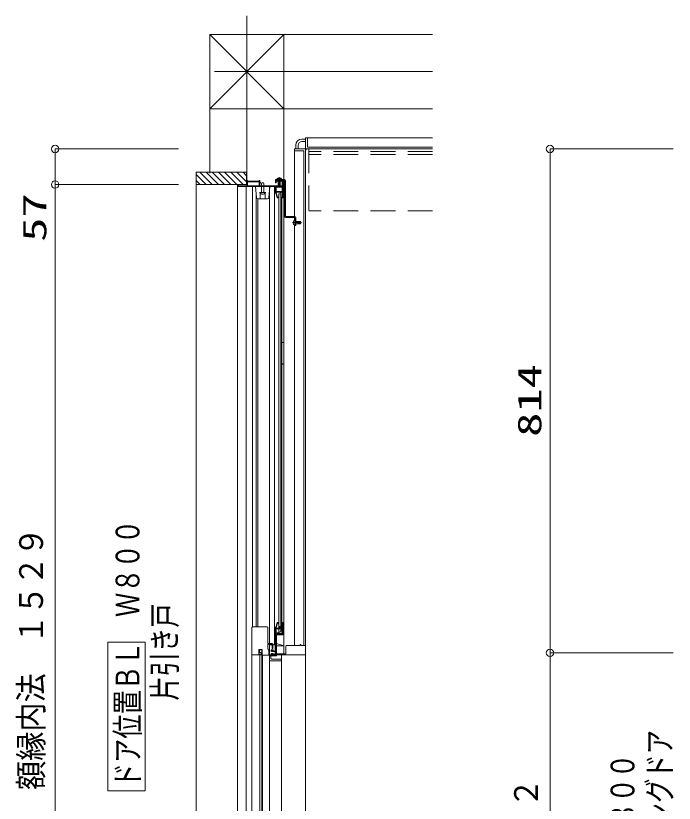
# Model space of a CAD drawing. Units: millimetres on the paper. Extents: x -305 to 305, y -152 to 152.
# Drawn here: x -218.4 to -165.1, y 13 to 76.6 of the extents above; entities that cross this region are included whole.
import ezdxf
from ezdxf.enums import TextEntityAlignment as Align

# ---------------------------------------------------------------- set-up
doc = ezdxf.new("R2010")
doc.units = ezdxf.units.MM
doc.linetypes.add('DASHED2', pattern=[3, 2, -1])
doc.linetypes.add('LONG_CHAIN', pattern=[21, 18, -1, 1, -1])
doc.layers.add('0-0_0', color=7, linetype='Continuous', lineweight=9)
doc.layers.add('0-1_VIEW0001', color=7, linetype='Continuous', lineweight=9)
doc.styles.add('ＭＳ ゴシック', font='')
doc.styles.get('ＭＳ ゴシック').set_extended_font_data('MS Gothic')

# ---------------------------------------------------------------- blocks, each defined once
blk = doc.blocks.new('_ORIGIN')
at = {"layer": '0-0_0'}
blk.add_line((0, 0), (-1, 0), dxfattribs=at)
blk.add_circle((0, 0), 0.5, dxfattribs=at)

msp = doc.modelspace()

# ---------------------------------------------------------------- linework, layer by layer
at = {"layer": '0-0_0'}
for p, q in [((-205.223, 65.841), (-215.183, 65.841)), ((-165.223, 65.841), (-175.183, 65.841)), ((-215.183, 63.566), (-215.183, 65.241)), ((-175.183, 25.741), (-175.183, 65.241)), ((-205.223, 62.966), (-215.183, 62.966)), ((-205.223, 62.966), (-215.183, 62.966)), ((-215.183, 62.966), (-215.183, 58.127)), ((-215.183, -12.859), (-215.183, 62.366)), ((-165.223, 25.141), (-175.183, 25.141)), ((-165.223, 25.141), (-175.183, 25.141)), ((-175.183, -12.859), (-175.183, 24.541))]:
    msp.add_line(p, q, dxfattribs=at)
at = {"layer": '0-1_VIEW0001', "linetype": 'LONG_CHAIN'}
for p, q in [((-199.684, 76.604), (-199.684, 62.875)), ((-184.684, 72.092), (-202.292, 72.092))]:
    msp.add_line(p, q, dxfattribs=at)
at = {"layer": '0-1_VIEW0001'}
for p, q in [((-196.684, 75.092), (-202.684, 69.092)), ((-202.684, 75.092), (-202.684, 63.89)), ((-196.684, 69.092), (-202.683, 75.092)), ((-184.684, 75.092), (-202.683, 75.092)), ((-196.684, 75.092), (-196.684, 63.37)), ((-184.684, 69.092), (-202.684, 69.092)), ((-195.234, 66.641), (-194.934, 66.641)), ((-195.234, 66.441), (-194.934, 66.441)), ((-194.934, 66.741), (-184.684, 66.741)), ((-194.934, 65.866), (-194.934, 66.741)), ((-194.784, 65.991), (-194.784, 66.741)), ((-195.834, 65.841), (-195.834, 60.39)), ((-194.959, 65.841), (-195.834, 65.841)), ((-195.084, 65.691), (-195.834, 65.691)), ((-195.734, 66.141), (-195.734, 65.841)), ((-195.534, 66.141), (-195.534, 65.841)), ((-195.084, 65.691), (-195.084, 25.74)), ((-194.934, 65.816), (-194.934, 25.519)), ((-194.934, 25.841), (-194.934, 65.691)), ((-194.909, 65.841), (-184.684, 65.841)), ((-184.684, 65.841), (-194.785, 65.841)), ((-194.784, 65.991), (-184.684, 65.991)), ((-199.712, 63.965), (-203.787, 63.965)), ((-203.787, 63.965), (-203.787, -14.46)), ((-203.787, 63.78), (-202.973, 62.965)), ((-203.478, 63.965), (-202.478, 62.965)), ((-202.983, 63.965), (-201.983, 62.965)), ((-202.488, 63.965), (-201.488, 62.965)), ((-201.988, 63.965), (-200.988, 62.965)), ((-201.487, 63.965), (-200.488, 62.965)), ((-200.988, 63.965), (-199.988, 62.965)), ((-200.492, 63.965), (-199.712, 63.184)), ((-199.992, 63.965), (-199.712, 63.684)), ((-199.712, 62.965), (-199.712, 63.965)), ((-203.787, 63.285), (-203.468, 62.965)), ((-199.684, 63.29), (-199.684, 62.865)), ((-199.639, 63.29), (-199.684, 63.29)), ((-199.639, 63.24), (-199.639, 63.29)), ((-198.679, 63.24), (-199.639, 63.24)), ((-199.639, 63.195), (-199.639, 62.865)), ((-198.679, 63.195), (-199.639, 63.195)), ((-198.679, 63.24), (-198.679, 63.29)), ((-198.649, 63.29), (-198.679, 63.29)), ((-198.679, 62.865), (-198.679, 63.195)), ((-198.634, 63.135), (-198.634, 63.275)), ((-198.584, 63.135), (-198.634, 63.135)), ((-198.634, 63.09), (-198.584, 63.09)), ((-198.634, 62.865), (-198.634, 63.09)), ((-198.584, 63.09), (-198.584, 63.135)), ((-198.474, 63.115), (-198.509, 63.045)), ((-198.509, 62.385), (-198.509, 63.045)), ((-198.309, 62.385), (-198.309, 63.045)), ((-197.364, 63.37), (-196.634, 63.37)), ((-197.359, 63.29), (-197.359, 63.115)), ((-197.359, 63.115), (-197.319, 63.115)), ((-196.799, 63.29), (-197.344, 63.29)), ((-197.319, 63.245), (-196.839, 63.245)), ((-197.319, 63.115), (-197.319, 63.245)), ((-197.244, 63.37), (-197.239, 63.426)), ((-197.187, 63.369), (-197.187, 63.289)), ((-197.172, 63.489), (-197.126, 63.398)), ((-197.152, 62.921), (-197.152, 63.335)), ((-197.152, 63.035), (-197.121, 63.035)), ((-197.077, 62.889), (-197.137, 63.088)), ((-197.126, 63.398), (-197.069, 63.367)), ((-197.069, 62.946), (-197.112, 63.091)), ((-197.096, 63.035), (-196.987, 63.035)), ((-197.069, 63.558), (-197.069, 62.824)), ((-197.012, 63.398), (-197.069, 63.367)), ((-196.967, 63.489), (-197.012, 63.398)), ((-196.987, 63.335), (-196.987, 62.921)), ((-196.983, 63.346), (-196.983, 63.336)), ((-196.962, 63.37), (-196.962, 63.29)), ((-196.894, 63.37), (-196.899, 63.426)), ((-196.839, 63.245), (-196.839, 62.865)), ((-196.784, 61.915), (-196.784, 63.29)), ((-196.684, 63.29), (-196.684, 25.05)), ((-196.634, 63.29), (-196.634, 60.39)), ((-196.554, 63.29), (-196.554, 60.39)), ((-199.712, 62.965), (-203.787, 62.965)), ((-200.434, -10.451), (-200.434, 62.965)), ((-200.384, 62.965), (-200.434, 62.965)), ((-200.434, 62.815), (-196.839, 62.815)), ((-200.384, 62.865), (-200.384, 62.965)), ((-199.684, 62.865), (-200.384, 62.865)), ((-199.729, -11.431), (-199.729, 62.815)), ((-199.639, 62.865), (-198.679, 62.865)), ((-199.234, 27.24), (-199.234, 62.79)), ((-196.839, 62.865), (-198.634, 62.865)), ((-198.509, 62.815), (-198.509, 62.315)), ((-198.309, 62.815), (-198.309, 62.315)), ((-197.834, 62.815), (-197.9, 61.931)), ((-197.844, 25.89), (-197.844, 62.79)), ((-197.444, 25.79), (-197.444, 62.815)), ((-197.359, 62.306), (-197.359, 62.815)), ((-197.344, 62.815), (-197.324, 62.815)), ((-197.314, 62.755), (-197.314, 62.405)), ((-196.899, 62.755), (-197.314, 62.755)), ((-197.314, 62.405), (-196.997, 62.405)), ((-197.314, 62.36), (-197.314, 62.306)), ((-197.015, 62.36), (-197.314, 62.36)), ((-197.298, 62.8), (-196.933, 62.8)), ((-197.152, 62.921), (-197.077, 62.87)), ((-197.077, 62.889), (-197.077, 62.87)), ((-197.062, 62.87), (-197.077, 62.87)), ((-197.069, 62.946), (-197.062, 62.87)), ((-197.069, 62.946), (-197.069, 62.87)), ((-196.987, 62.921), (-197.062, 62.87)), ((-196.983, 62.335), (-197.005, 62.356)), ((-196.986, 62.401), (-196.972, 62.387)), ((-196.954, 62.385), (-196.92, 62.404)), ((-196.877, 62.376), (-196.95, 62.336)), ((-196.913, 62.405), (-196.884, 62.405)), ((-196.869, 62.39), (-196.869, 62.389)), ((-196.839, 62.815), (-196.839, 61.94)), ((-198.927, 27.24), (-198.927, 62.058)), ((-198.793, 61.815), (-198.025, 61.815)), ((-198.787, 27.24), (-198.787, 61.815)), ((-198.659, 62.315), (-198.409, 62.315)), ((-198.609, 61.815), (-198.609, 62.315)), ((-198.409, 62.315), (-198.159, 62.315)), ((-198.209, 61.815), (-198.209, 62.315)), ((-197.245, 61.926), (-197.355, 62.276)), ((-197.312, 62.289), (-197.204, 61.946)), ((-197.15, 61.89), (-197.197, 61.89)), ((-197.19, 61.935), (-197.169, 61.935)), ((-197.158, 61.94), (-197.122, 61.976)), ((-197.098, 61.936), (-197.14, 61.895)), ((-197.111, 61.98), (-197.109, 61.98)), ((-197.104, 62.215), (-197.104, 26.798)), ((-196.945, 62.215), (-197.104, 62.215)), ((-197.094, 61.965), (-197.094, 61.947)), ((-196.969, 62.33), (-196.973, 62.33)), ((-196.961, 62.265), (-196.961, 62.265)), ((-196.944, 62.215), (-196.944, 26.86)), ((-196.919, 61.965), (-196.944, 61.965)), ((-196.944, 61.89), (-196.809, 61.89)), ((-196.839, 61.94), (-196.894, 61.94)), ((-196.864, 61.89), (-196.864, 26.89)), ((-196.554, 60.39), (-195.814, 60.39)), ((-196.554, 60.31), (-195.814, 60.31)), ((-196.002, 59.89), (-195.268, 59.89)), ((-195.814, 60.065), (-195.87, 60.061)), ((-195.865, 59.89), (-195.684, 59.89)), ((-195.834, 60.31), (-195.834, 60.064)), ((-195.814, 60.31), (-195.814, 59.665)), ((-195.814, 60.003), (-195.734, 60.003)), ((-195.814, 59.808), (-195.365, 59.808)), ((-195.734, 59.665), (-195.734, 60.31)), ((-195.389, 59.89), (-195.534, 59.848)), ((-195.332, 59.883), (-195.532, 59.823)), ((-195.389, 59.89), (-195.314, 59.898)), ((-195.389, 59.89), (-195.314, 59.89)), ((-195.365, 59.808), (-195.314, 59.883)), ((-195.332, 59.883), (-195.314, 59.883)), ((-195.314, 59.883), (-195.314, 59.898)), ((-195.814, 59.715), (-195.87, 59.72)), ((-195.834, 59.717), (-195.834, 25.74)), ((-195.814, 59.778), (-195.734, 59.778)), ((-195.814, 59.665), (-195.734, 59.665)), ((-196.684, 50.217), (-196.864, 50.217)), ((-196.864, 48.52), (-196.685, 48.468)), ((-196.684, 48.467), (-196.864, 48.467)), ((-197.245, 27.555), (-197.355, 27.205)), ((-197.312, 27.192), (-197.201, 27.545)), ((-197.201, 27.545), (-197.169, 27.545)), ((-197.15, 27.59), (-197.197, 27.59)), ((-197.158, 27.541), (-197.122, 27.505)), ((-197.098, 27.545), (-197.14, 27.586)), ((-197.111, 27.5), (-197.109, 27.5)), ((-197.094, 27.515), (-197.094, 27.534)), ((-196.944, 27.59), (-196.809, 27.59)), ((-196.919, 27.515), (-196.944, 27.515)), ((-196.839, 27.54), (-196.894, 27.54)), ((-196.839, 27.215), (-196.839, 27.54)), ((-196.784, 27.565), (-196.784, 26.63)), ((-196.684, 27.467), (-196.784, 27.467)), ((-199.284, 27.19), (-199.284, 24.955)), ((-198.034, 27.24), (-199.234, 27.24)), ((-197.984, 25.905), (-197.984, 27.19)), ((-196.864, 26.89), (-197.384, 26.69)), ((-197.359, 25.285), (-197.359, 27.175)), ((-197.314, 27.12), (-197.314, 27.175)), ((-197.015, 27.12), (-197.314, 27.12)), ((-197.314, 27.075), (-196.997, 27.075)), ((-197.314, 26.725), (-197.314, 27.075)), ((-196.899, 26.725), (-197.314, 26.725)), ((-196.945, 27.265), (-197.104, 27.265)), ((-197.084, 27.185), (-197.084, 27.196)), ((-197.036, 27.142), (-197.072, 27.163)), ((-197.062, 27.209), (-197.016, 27.183)), ((-196.994, 27.135), (-197.011, 27.135)), ((-196.983, 27.146), (-197.005, 27.125)), ((-196.998, 27.185), (-196.972, 27.211)), ((-196.986, 27.08), (-196.972, 27.094)), ((-196.953, 27.166), (-196.977, 27.143)), ((-196.969, 27.15), (-196.973, 27.15)), ((-196.961, 27.215), (-196.839, 27.215)), ((-196.954, 27.096), (-196.92, 27.077)), ((-196.877, 27.105), (-196.95, 27.145)), ((-196.839, 27.17), (-196.943, 27.17)), ((-196.913, 27.075), (-196.884, 27.075)), ((-196.869, 27.09), (-196.869, 27.092)), ((-196.839, 26.665), (-196.839, 27.17)), ((-197.384, 24.965), (-197.384, 26.69)), ((-197.359, 26.68), (-196.933, 26.68)), ((-197.359, 26.665), (-197.324, 26.665)), ((-197.344, 26.665), (-196.839, 26.665)), ((-197.299, 26.605), (-197.299, 25.05)), ((-196.809, 26.605), (-197.299, 26.605)), ((-207.91, 25.991), (-210.91, 25.991)), ((-210.91, 13.991), (-210.91, 25.991)), ((-207.91, 13.991), (-207.91, 25.991)), ((-197.984, 25.474), (-197.984, 25.825)), ((-197.911, 25.344), (-197.982, 25.467)), ((-197.634, 25.89), (-197.969, 25.89)), ((-197.969, 25.84), (-197.649, 25.84)), ((-197.844, 25.84), (-197.844, -11.309)), ((-197.384, 25.791), (-197.844, 25.791)), ((-197.634, 25.825), (-197.634, 25.505)), ((-197.619, 25.49), (-197.599, 25.49)), ((-197.584, 25.505), (-197.584, 25.84)), ((-197.299, 25.897), (-196.685, 25.718)), ((-196.684, 25.717), (-197.299, 25.717)), ((-196.534, 25.05), (-196.534, 25.69)), ((-196.484, 25.74), (-195.374, 25.74)), ((-195.374, 25.815), (-195.334, 25.815)), ((-195.374, 25.74), (-195.374, 25.815)), ((-195.334, 25.815), (-195.334, 25.74)), ((-195.334, 25.74), (-194.984, 25.74)), ((-194.934, 25.841), (-194.934, 25.519)), ((-194.934, 25.69), (-194.934, 25.005)), ((-199.284, 24.98), (-199.284, -13.019)), ((-198.434, 24.98), (-199.284, 24.98)), ((-199.239, 24.98), (-198.673, 24.98)), ((-198.444, 25.415), (-198.714, 25.415)), ((-198.714, 25.415), (-198.714, 24.98)), ((-198.689, 25.045), (-198.689, 25.118)), ((-198.688, 25.123), (-198.673, 25.162)), ((-198.659, 25.02), (-198.664, 25.02)), ((-198.66, 24.988), (-198.651, 25.002)), ((-198.589, 24.98), (-198.659, 24.98)), ((-198.649, 25.01), (-198.649, 25.01)), ((-198.638, -11.139), (-198.638, 24.98)), ((-198.488, 25.37), (-198.488, -11.189)), ((-198.488, 24.94), (-197.952, 24.94)), ((-198.444, 24.985), (-198.444, 25.415)), ((-198.434, -11.309), (-198.434, 24.98)), ((-197.931, 24.953), (-197.911, 24.987)), ((-197.909, 24.995), (-197.909, 25.336)), ((-197.844, 24.969), (-197.299, 24.969)), ((-197.844, 24.888), (-197.296, 24.888)), ((-197.76, 24.766), (-197.76, 24.888)), ((-197.734, 25.39), (-197.559, 25.39)), ((-197.734, 25.39), (-197.734, 25.235)), ((-197.684, 25.235), (-197.734, 25.235)), ((-197.734, 25.085), (-197.684, 25.085)), ((-197.734, 24.99), (-197.734, 25.085)), ((-194.949, 24.99), (-197.734, 24.99)), ((-197.684, 25.34), (-197.684, 25.235)), ((-197.609, 25.34), (-197.684, 25.34)), ((-197.684, 25.085), (-197.684, 25.03)), ((-197.684, 25.03), (-197.609, 25.03)), ((-197.609, 25.235), (-197.609, 25.34)), ((-197.359, 25.235), (-197.609, 25.235)), ((-197.609, 25.085), (-197.569, 25.085)), ((-197.609, 25.03), (-197.609, 25.085)), ((-197.569, 25.085), (-197.569, 25.04)), ((-197.569, 25.04), (-197.359, 25.04)), ((-197.559, 25.39), (-197.559, 25.285)), ((-197.559, 25.285), (-197.359, 25.285)), ((-194.934, 24.965), (-197.384, 24.965)), ((-197.359, 25.04), (-197.359, 25.235)), ((-197.299, 25.05), (-196.534, 25.05)), ((-197.299, 24.969), (-197.284, 24.925)), ((-197.28, 24.991), (-197.285, 24.991)), ((-197.28, 24.991), (-197.139, 24.991)), ((-196.894, 24.579), (-196.894, 24.965)), ((-194.934, 24.965), (-194.934, -11.485)), ((-197.844, 24.491), (-196.947, 24.491)), ((-196.959, 24.616), (-197.61, 24.616)), ((-196.894, 24.491), (-196.894, -11.485)), ((-207.91, 13.991), (-210.91, 13.991))]:
    msp.add_line(p, q, dxfattribs=at)
at = {"layer": '0-1_VIEW0001', "color": 6, "linetype": 'DASHED2'}
for p, q in [((-184.684, 65.841), (-194.684, 65.841)), ((-194.684, 60.891), (-194.684, 65.841)), ((-184.684, 65.641), (-194.684, 65.641)), ((-184.684, 60.841), (-194.684, 60.841))]:
    msp.add_line(p, q, dxfattribs=at)
msp.add_lwpolyline([(-184.684, 65.391), (-194.684, 65.391), (-194.684, 65.641)], dxfattribs=at)
at = {"layer": '0-1_VIEW0001'}
for points in [[(-198.634, 63.275), (-198.638, 63.286), (-198.649, 63.29)], [(-198.309, 63.045), (-198.344, 63.115), (-198.474, 63.115)], [(-197.364, 63.37), (-197.364, 63.29), (-196.634, 63.29)], [(-197.156, 63.345), (-197.156, 63.335), (-196.962, 63.335)], [(-197.834, 62.815), (-198.984, 62.815), (-198.918, 61.931)], [(-197.324, 62.815), (-197.317, 62.813), (-197.311, 62.808), (-197.306, 62.803), (-197.298, 62.8)], [(-197.005, 62.356), (-197.01, 62.359), (-197.015, 62.36)], [(-196.997, 62.405), (-196.991, 62.404), (-196.986, 62.401)], [(-196.972, 62.387), (-196.964, 62.383), (-196.954, 62.385)], [(-196.933, 62.8), (-196.926, 62.802), (-196.921, 62.805)], [(-196.921, 62.805), (-196.872, 62.798), (-196.899, 62.755)], [(-196.92, 62.404), (-196.917, 62.405), (-196.913, 62.405)], [(-196.884, 62.405), (-196.873, 62.401), (-196.869, 62.39)], [(-196.869, 62.389), (-196.871, 62.382), (-196.877, 62.376)], [(-197.355, 62.276), (-197.358, 62.291), (-197.359, 62.306)], [(-197.314, 62.306), (-197.313, 62.297), (-197.312, 62.289)], [(-197.197, 61.89), (-197.227, 61.9), (-197.245, 61.926)], [(-197.204, 61.946), (-197.199, 61.938), (-197.19, 61.935)], [(-197.169, 61.935), (-197.163, 61.937), (-197.158, 61.94)], [(-197.14, 61.895), (-197.145, 61.892), (-197.15, 61.89)], [(-197.122, 61.976), (-197.117, 61.979), (-197.111, 61.98)], [(-197.109, 61.98), (-197.098, 61.976), (-197.094, 61.965)], [(-197.094, 61.947), (-197.095, 61.941), (-197.098, 61.936)], [(-196.973, 62.33), (-196.979, 62.332), (-196.983, 62.335)], [(-196.95, 62.336), (-196.959, 62.332), (-196.969, 62.33)], [(-196.894, 61.94), (-196.901, 61.943), (-196.904, 61.95), (-196.908, 61.961), (-196.919, 61.965)], [(-196.809, 61.89), (-196.791, 61.898), (-196.784, 61.915)], [(-195.814, 59.973), (-195.365, 59.973), (-195.314, 59.898)], [(-197.197, 27.59), (-197.227, 27.581), (-197.245, 27.555)], [(-197.169, 27.545), (-197.163, 27.544), (-197.158, 27.541)], [(-197.14, 27.586), (-197.145, 27.589), (-197.15, 27.59)], [(-197.122, 27.505), (-197.117, 27.502), (-197.111, 27.5)], [(-197.109, 27.5), (-197.098, 27.505), (-197.094, 27.515)], [(-197.094, 27.534), (-197.095, 27.54), (-197.098, 27.545)], [(-196.894, 27.54), (-196.901, 27.538), (-196.904, 27.53), (-196.908, 27.52), (-196.919, 27.515)], [(-196.809, 27.59), (-196.791, 27.583), (-196.784, 27.565)], [(-199.234, 27.24), (-199.269, 27.226), (-199.284, 27.19)], [(-197.984, 27.19), (-197.999, 27.226), (-198.034, 27.24)], [(-197.355, 27.205), (-197.358, 27.19), (-197.359, 27.175)], [(-197.314, 27.175), (-197.313, 27.184), (-197.312, 27.192)], [(-197.084, 27.196), (-197.077, 27.209), (-197.062, 27.209)], [(-197.072, 27.163), (-197.081, 27.172), (-197.084, 27.185)], [(-197.011, 27.135), (-197.024, 27.137), (-197.036, 27.142)], [(-197.016, 27.183), (-197.007, 27.181), (-196.998, 27.185)], [(-197.005, 27.125), (-197.01, 27.122), (-197.015, 27.12)], [(-196.997, 27.075), (-196.991, 27.077), (-196.986, 27.08)], [(-196.977, 27.143), (-196.985, 27.137), (-196.994, 27.135)], [(-196.973, 27.15), (-196.979, 27.149), (-196.983, 27.146)], [(-196.972, 27.211), (-196.967, 27.214), (-196.961, 27.215)], [(-196.972, 27.094), (-196.964, 27.098), (-196.954, 27.096)], [(-196.95, 27.145), (-196.959, 27.149), (-196.969, 27.15)], [(-196.943, 27.17), (-196.949, 27.169), (-196.953, 27.166)], [(-196.921, 26.675), (-196.872, 26.683), (-196.899, 26.725)], [(-196.92, 27.077), (-196.917, 27.076), (-196.913, 27.075)], [(-196.884, 27.075), (-196.873, 27.08), (-196.869, 27.09)], [(-196.869, 27.092), (-196.871, 27.099), (-196.877, 27.105)], [(-196.933, 26.68), (-196.926, 26.679), (-196.921, 26.675)], [(-196.784, 26.63), (-196.791, 26.613), (-196.809, 26.605)], [(-197.969, 25.89), (-197.98, 25.895), (-197.984, 25.905)], [(-197.984, 25.825), (-197.98, 25.836), (-197.969, 25.84)], [(-197.982, 25.467), (-197.984, 25.471), (-197.984, 25.474)], [(-197.649, 25.84), (-197.638, 25.836), (-197.634, 25.825)], [(-197.584, 25.84), (-197.599, 25.876), (-197.634, 25.89)], [(-197.634, 25.505), (-197.63, 25.495), (-197.619, 25.49)], [(-197.599, 25.49), (-197.588, 25.495), (-197.584, 25.505)], [(-196.534, 25.69), (-196.519, 25.726), (-196.484, 25.74)], [(-194.984, 25.74), (-194.949, 25.726), (-194.934, 25.69)], [(-198.689, 25.118), (-198.689, 25.12), (-198.688, 25.123)], [(-198.664, 25.02), (-198.682, 25.028), (-198.689, 25.045)], [(-198.673, 25.162), (-198.67, 25.171), (-198.669, 25.18)], [(-198.673, 24.98), (-198.665, 24.982), (-198.66, 24.988)], [(-198.669, 25.18), (-198.669, 25.37), (-198.488, 25.37)], [(-198.649, 25.01), (-198.652, 25.018), (-198.659, 25.02)], [(-198.651, 25.002), (-198.65, 25.006), (-198.649, 25.01)], [(-197.952, 24.94), (-197.94, 24.944), (-197.931, 24.953)], [(-197.909, 25.336), (-197.91, 25.34), (-197.911, 25.344)], [(-197.911, 24.987), (-197.91, 24.991), (-197.909, 24.995)], [(-197.296, 24.888), (-197.284, 24.909), (-197.284, 24.925)], [(-194.934, 25.005), (-194.938, 24.995), (-194.949, 24.99)], [(-197.76, 24.766), (-197.736, 24.683), (-197.665, 24.626), (-197.61, 24.616)], [(-196.947, 24.491), (-196.884, 24.491), (-196.884, 24.541)], [(-196.884, 24.541), (-196.884, 24.548), (-196.885, 24.556), (-196.89, 24.571), (-196.894, 24.578), (-196.903, 24.591), (-196.909, 24.598), (-196.924, 24.607), (-196.932, 24.611), (-196.941, 24.613)]]:
    msp.add_lwpolyline(points, dxfattribs=at)
for centre, radius, start, end in [((-195.234, 66.141), 0.5, 90, 180), ((-195.234, 66.141), 0.3, 90, 180), ((-194.959, 65.816), 0.025, 0, 90), ((-194.909, 65.866), 0.025, 180, 270), ((-194.784, 65.691), 0.15, 90, 180), ((-197.174, 63.421), 0.065, 105.88085, 175), ((-197.069, 63.05), 0.45, 74.11915, 105.88085), ((-197.181, 63.345), 0.025, 0, 90), ((-197.124, 63.088), 0.0124, 12.80904, 180), ((-196.958, 63.345), 0.025, 90, 178.93738), ((-196.964, 63.421), 0.065, 5, 74.11915), ((-196.634, 63.29), 0.08, 0, 90), ((-198.793, 61.94), 0.125, 184.28915, 270), ((-198.589, 62.308), 0.0077, 90, 207.28096), ((-198.409, 62.4), 0.21, 207.28096, 332.71904), ((-198.229, 62.308), 0.0077, 332.71904, 90), ((-198.025, 61.94), 0.125, 270, 355.71085), ((-196.554, 60.39), 0.08, 180, 270), ((-195.494, 59.89), 0.45, 164.11915, 195.88085), ((-195.864, 59.996), 0.065, 95, 164.11915), ((-195.814, 60.31), 0.08, 0, 90), ((-195.532, 59.835), 0.0124, 102.80904, 270), ((-195.864, 59.785), 0.065, 195.88085, 265), ((-198.637, 25.077), 0.108, 296.4011, 107.43882), ((-196.959, 24.541), 0.075, 75.99261, 90)]:
    msp.add_arc(centre, radius, start, end, dxfattribs=at)

# ---------------------------------------------------------------- block references
at = {"layer": '0-0_0', "xscale": 0.6, "yscale": 0.6}
for p, rotation in [((-215.183, 65.841), 90), ((-175.183, 65.841), 90), ((-215.183, 62.966), 270), ((-215.183, 62.966), 90), ((-175.183, 25.141), 270), ((-175.183, 25.141), 90)]:
    msp.add_blockref('_ORIGIN', p, dxfattribs=dict(at, rotation=rotation))

# ---------------------------------------------------------------- texts
at = {"layer": '0-0_0', "style": 'ＭＳ ゴシック'}
for s, width, p in [('57', 1.5, (-215.313, 58.342)), ('814', 1.5, (-175.313, 42.587)), ('額縁内法\u3000１５２９', 0.9, (-215.586, 14.06)), ('額縁内法\u3000７７２', 0.9, (-175.586, -3.869))]:
    msp.add_text(s, height=1.921, rotation=90, dxfattribs=dict(at, width=width)).set_placement(p, align=Align.BOTTOM_LEFT)
at = {"layer": '0-1_VIEW0001', "style": 'ＭＳ ゴシック', "width": 0.75}
for s, p in [('ドア位置ＢＬ\u3000Ｗ８００', (-207.79, 14.276)), ('片引き戸', (-204.793, 21.276)), ('２枚折りドア／スイングドア', (-164.793, -6.636)), ('ドア位置ＢＬ\u3000Ｗ８００', (-167.79, -4.636))]:
    msp.add_text(s, height=1.921, rotation=90, dxfattribs=at).set_placement(p, align=Align.BOTTOM_LEFT)

doc.saveas('drawing.dxf')
